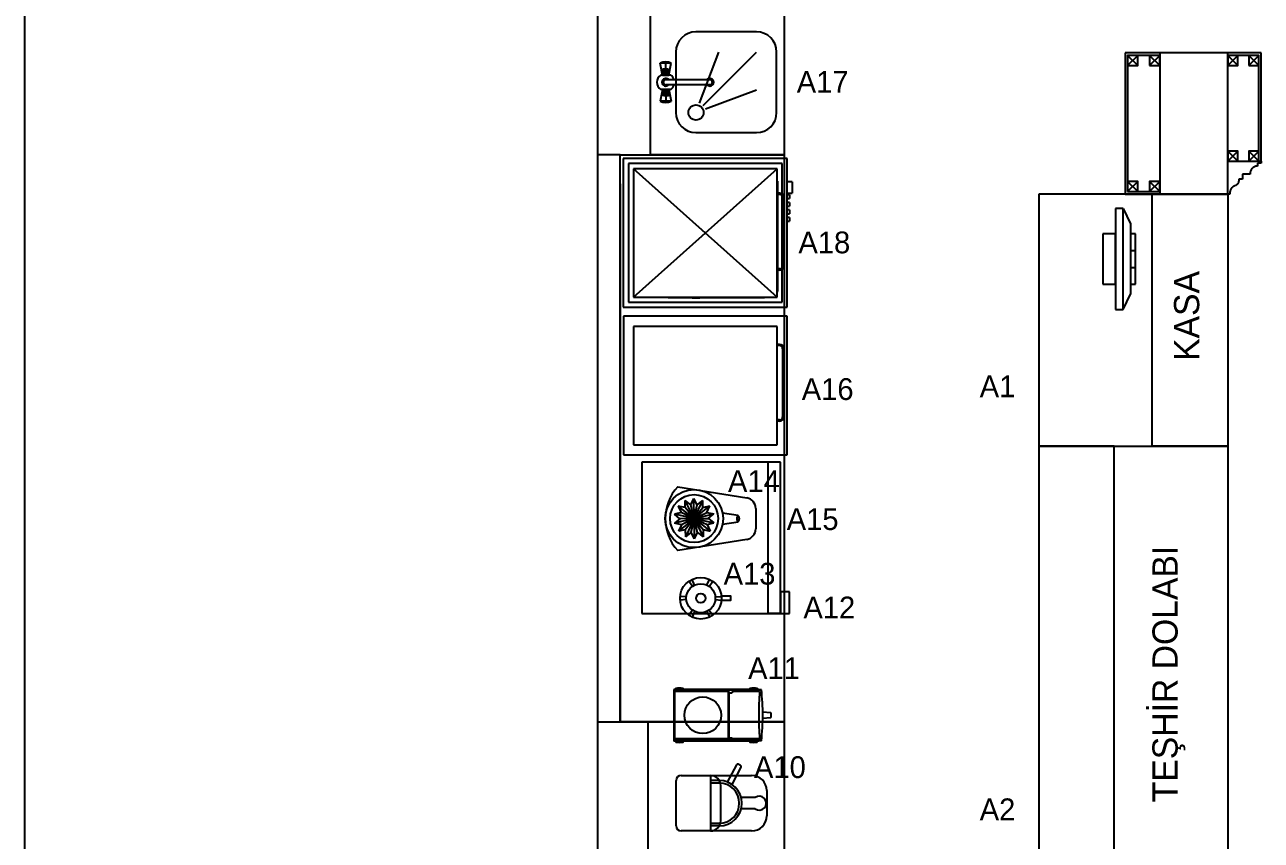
# Model space of a CAD drawing. Header units: millimetres. Extents: x 1580 to 2842, y 76 to 1709.
# Drawn here: x 1580 to 2070.6, y 911.6 to 1235.2 of the extents above; entities that cross this region are included whole.
import ezdxf
from ezdxf.enums import TextEntityAlignment as Align

# ---------------------------------------------------------------- set-up
doc = ezdxf.new("R2010")
doc.units = ezdxf.units.MM
doc.header["$LTSCALE"] = 20
doc.header["$MEASUREMENT"] = 0
for name, color, linetype in [('2D$Annotation$Sheet', 143, 'Continuous'), ('Default', 7, 'Continuous'), ('krom5', 1, 'Continuous')]:
    doc.layers.add(name, color=color, linetype=linetype)
doc.styles.add('TAKSİM', font='GOTHIC.TTF', dxfattribs={"height": 20})

# ---------------------------------------------------------------- blocks, each defined once
blk = doc.blocks.new('_U284')
at = {"color": 0, "linetype": 'ByBlock', "lineweight": -2}
for p, q in [((-0.5, -1.24), (-0.72, 1.24)), ((0.5, -1.24), (0.72, 1.24))]:
    blk.add_line(p, q, dxfattribs=at)
blk = doc.blocks.new('_U283')
at = {"layer": 'krom5', "color": 0, "linetype": 'ByBlock', "lineweight": -2}
blk.add_blockref('_U284', (2122, 1690.01), dxfattribs=at)
for p, rotation in [((2115.96, 1686.52), 59.99999999999999), ((2128.05, 1686.52), 299.9999999999999), ((2115.96, 1679.54), 120), ((2128.05, 1679.54), 239.9999999999999), ((2122, 1676.05), 180)]:
    blk.add_blockref('_U284', p, dxfattribs=dict(at, rotation=rotation))

msp = doc.modelspace()

# ---------------------------------------------------------------- linework, layer by layer
at = {"layer": '2D$Annotation$Sheet', "color": 0}
for p, q in [((1579.97, 75.55), (1579.97, 1709.45)), ((1807.29, 1239.65), (1807.29, 1183.65)), ((1828.29, 1183.65), (1828.29, 1239.65)), ((1870.31, 1232.41), (1846.31, 1232.41)), ((1838.31, 1224.41), (1838.31, 1200.41)), ((1847.71, 1204.15), (1855.31, 1224.41)), ((1849.14, 1203.24), (1870.31, 1224.41)), ((1878.31, 1200.41), (1878.31, 1224.41)), ((2030.29, 1224.05), (2016.57, 1224.05)), ((2016.57, 1224.05), (2016.57, 1168.05)), ((2017.57, 1223.05), (2021.57, 1219.05)), ((2021.57, 1223.05), (2017.57, 1219.05)), ((2030.29, 1223.05), (2017.57, 1223.05)), ((2017.57, 1223.05), (2017.57, 1169.05)), ((2026.29, 1223.05), (2030.29, 1219.05)), ((2030.29, 1223.05), (2026.29, 1219.05)), ((2057.29, 1224.05), (2030.29, 1224.05)), ((2030.29, 1224.05), (2030.29, 1168.05)), ((2057.29, 1168.05), (2057.29, 1224.05)), ((2070.6, 1224.05), (2057.29, 1224.05)), ((2057.29, 1223.05), (2061.29, 1219.05)), ((2061.29, 1223.05), (2057.29, 1219.05)), ((2069.6, 1223.05), (2057.29, 1223.05)), ((2065.6, 1223.05), (2069.6, 1219.05)), ((2069.6, 1223.05), (2065.6, 1219.05)), ((2069.6, 1181.05), (2069.6, 1223.05)), ((2070.6, 1181.05), (2070.6, 1224.05)), ((1833.02, 1215.28), (1832.1, 1219.92)), ((1836.51, 1219.92), (1832.1, 1219.92)), ((1833.51, 1215.38), (1833.01, 1217.91)), ((1834, 1215.47), (1833.68, 1218.04)), ((1834.31, 1215.28), (1834.31, 1220.45)), ((1834.62, 1215.47), (1834.94, 1218.04)), ((1835.11, 1215.38), (1835.61, 1217.91)), ((1835.6, 1215.28), (1836.51, 1219.92)), ((1836.31, 1215.28), (1832.31, 1215.28)), ((1833.02, 1215.28), (1835.6, 1215.28)), ((1851.83, 1213.41), (1834.31, 1213.41)), ((1833.02, 1209.54), (1832.1, 1204.9)), ((1836.31, 1209.54), (1832.31, 1209.54)), ((1833.51, 1209.44), (1833.01, 1206.9)), ((1833.02, 1209.54), (1835.6, 1209.54)), ((1834, 1209.34), (1833.68, 1206.78)), ((1851.83, 1211.41), (1834.31, 1211.41)), ((1834.31, 1209.54), (1834.31, 1204.37)), ((1834.62, 1209.34), (1834.94, 1206.78)), ((1835.11, 1209.44), (1835.61, 1206.9)), ((1835.6, 1209.54), (1836.51, 1204.9)), ((1850.05, 1201.81), (1870.31, 1209.41)), ((1836.51, 1204.9), (1832.1, 1204.9)), ((1846.31, 1192.41), (1870.31, 1192.41)), ((1807.29, 1183.65), (1807.29, 958.65)), ((1816.29, 1183.65), (1807.29, 1183.65)), ((1816.29, 1172.16), (1816.29, 1183.65)), ((1816.29, 1183.65), (1828.29, 1183.65)), ((2057.29, 1185.05), (2061.29, 1181.05)), ((2061.29, 1185.05), (2057.29, 1181.05)), ((2065.6, 1185.05), (2069.6, 1181.05)), ((2069.6, 1185.05), (2065.6, 1181.05)), ((1817.47, 1182.11), (1817.47, 1123.11)), ((1882.47, 1182.11), (1817.47, 1182.11)), ((1880.47, 1180.11), (1819.47, 1180.11)), ((1819.47, 1180.11), (1819.47, 1125.11)), ((1821.47, 1178.11), (1821.47, 1127.11)), ((1878.47, 1178.11), (1821.47, 1178.11)), ((1821.47, 1127.11), (1878.47, 1178.11)), ((1878.47, 1127.11), (1821.47, 1178.11)), ((1878.47, 1127.11), (1878.47, 1178.11)), ((1880.47, 1168.11), (1880.47, 1180.11)), ((1882.47, 1123.11), (1882.47, 1182.11)), ((2057.29, 1168.05), (2057.29, 1181.05)), ((2057.29, 1181.05), (2070.6, 1181.05)), ((2070.6, 1180.36), (2069.1, 1180.36)), ((2069.1, 1180.36), (2069.1, 1179.1)), ((2070.6, 1181.05), (2070.6, 1180.36)), ((1878.57, 1173.11), (1878.47, 1173.11)), ((1878.57, 1168.11), (1878.57, 1173.11)), ((1878.62, 1173.11), (1878.57, 1173.11)), ((1878.62, 1173.11), (1878.62, 1168.36)), ((1882.49, 1176.5), (1882.47, 1176.5)), ((1884.47, 1172.96), (1882.47, 1172.96)), ((1884.47, 1172.96), (1884.47, 1168.46)), ((2017.57, 1173.05), (2021.57, 1169.05)), ((2021.57, 1173.05), (2017.57, 1169.05)), ((2026.29, 1173.05), (2030.29, 1169.05)), ((2030.29, 1173.05), (2026.29, 1169.05)), ((2061.52, 1172.63), (2061.5, 1172.57)), ((2061.54, 1172.68), (2061.52, 1172.63)), ((2061.55, 1172.74), (2061.54, 1172.68)), ((2061.57, 1172.79), (2061.55, 1172.74)), ((2061.58, 1172.85), (2061.57, 1172.79)), ((2061.6, 1172.91), (2061.58, 1172.85)), ((2061.61, 1172.98), (2061.6, 1172.91)), ((2061.62, 1173.04), (2061.61, 1172.98)), ((2061.63, 1173.11), (2061.62, 1173.04)), ((2061.64, 1173.17), (2061.63, 1173.11)), ((2061.65, 1173.24), (2061.64, 1173.17)), ((2061.66, 1173.3), (2061.65, 1173.24)), ((2061.67, 1173.44), (2061.66, 1173.37)), ((2061.66, 1173.37), (2061.66, 1173.3)), ((2063.14, 1173.9), (2061.67, 1173.9)), ((2061.67, 1173.9), (2061.67, 1173.77)), ((2061.67, 1173.77), (2061.67, 1173.63)), ((2061.67, 1173.63), (2061.67, 1173.57)), ((2061.67, 1173.57), (2061.67, 1173.5)), ((2061.67, 1173.5), (2061.67, 1173.44)), ((2066.21, 1175.96), (2063.14, 1175.96)), ((2063.14, 1175.96), (2063.14, 1173.9)), ((1816.29, 1172.16), (1816.29, 958.65)), ((1878.57, 1168.11), (1878.47, 1168.11)), ((1879.57, 1168.36), (1878.57, 1168.36)), ((1879.57, 1168.32), (1878.57, 1168.32)), ((1878.57, 1129.11), (1878.57, 1168.11)), ((1879.57, 1167.9), (1878.57, 1167.9)), ((1879.57, 1167.86), (1878.57, 1167.86)), ((1879.57, 1168.36), (1879.57, 1168.32)), ((1879.57, 1167.9), (1879.57, 1167.86)), ((1882.47, 1168.46), (1884.47, 1168.46)), ((1883.37, 1167.75), (1882.47, 1167.75)), ((1883.37, 1167.75), (1883.37, 1166.25)), ((2057.29, 1168.05), (1982.29, 1168.05)), ((1982.29, 1168.05), (1982.29, 1068.05)), ((1982.29, 1168.05), (1982.29, 1068.05)), ((2016.57, 1168.05), (2030.29, 1168.05)), ((2017.57, 1169.05), (2030.29, 1169.05)), ((2027.29, 1068.05), (2027.29, 1168.05)), ((2027.29, 1168.05), (2057.29, 1168.05)), ((2030.29, 1168.05), (2043.79, 1168.05)), ((2043.79, 1168.05), (2057.29, 1168.05)), ((2058.09, 1168.05), (2057.29, 1168.05)), ((2057.29, 1168.05), (2057.29, 1068.05)), ((2058.12, 1168.49), (2058.09, 1168.05)), ((2058.13, 1168.64), (2058.12, 1168.49)), ((2058.15, 1168.79), (2058.13, 1168.64)), ((2058.18, 1168.93), (2058.15, 1168.79)), ((2058.19, 1169.01), (2058.18, 1168.93)), ((2058.21, 1169.08), (2058.19, 1169.01)), ((2058.22, 1169.15), (2058.21, 1169.08)), ((2058.24, 1169.22), (2058.22, 1169.15)), ((2058.26, 1169.28), (2058.24, 1169.22)), ((2058.27, 1169.34), (2058.26, 1169.28)), ((2058.31, 1169.47), (2058.27, 1169.34)), ((2058.35, 1169.59), (2058.31, 1169.47)), ((2058.4, 1169.71), (2058.35, 1169.59)), ((2058.45, 1169.83), (2058.4, 1169.71)), ((2058.47, 1169.89), (2058.45, 1169.83)), ((2058.5, 1169.95), (2058.47, 1169.89)), ((2058.53, 1170.02), (2058.5, 1169.95)), ((2058.56, 1170.08), (2058.53, 1170.02)), ((2058.58, 1170.11), (2058.56, 1170.08)), ((2058.59, 1170.14), (2058.58, 1170.11)), ((2058.61, 1170.16), (2058.59, 1170.14)), ((2058.63, 1170.19), (2058.61, 1170.16)), ((2058.66, 1170.24), (2058.63, 1170.19)), ((2058.69, 1170.28), (2058.66, 1170.24)), ((2058.72, 1170.32), (2058.69, 1170.28)), ((2058.75, 1170.36), (2058.72, 1170.32)), ((2058.79, 1170.4), (2058.75, 1170.36)), ((2058.82, 1170.44), (2058.79, 1170.4)), ((2058.86, 1170.48), (2058.82, 1170.44)), ((2058.9, 1170.52), (2058.86, 1170.48)), ((2058.95, 1170.57), (2058.9, 1170.52)), ((2059.01, 1170.62), (2058.95, 1170.57)), ((2059.07, 1170.67), (2059.01, 1170.62)), ((2059.13, 1170.72), (2059.07, 1170.67)), ((2059.25, 1170.81), (2059.13, 1170.72)), ((2059.37, 1170.9), (2059.25, 1170.81)), ((2059.48, 1170.98), (2059.37, 1170.9)), ((2059.6, 1171.06), (2059.48, 1170.98)), ((2059.66, 1171.1), (2059.6, 1171.06)), ((2059.72, 1171.13), (2059.66, 1171.1)), ((2059.78, 1171.17), (2059.72, 1171.13)), ((2059.85, 1171.2), (2059.78, 1171.17)), ((2059.92, 1171.24), (2059.85, 1171.2)), ((2060, 1171.28), (2059.92, 1171.24)), ((2060.47, 1171.48), (2060, 1171.28)), ((2060.53, 1171.52), (2060.47, 1171.48)), ((2060.6, 1171.55), (2060.53, 1171.52)), ((2060.66, 1171.58), (2060.6, 1171.55)), ((2060.72, 1171.62), (2060.66, 1171.58)), ((2060.76, 1171.64), (2060.72, 1171.62)), ((2060.79, 1171.66), (2060.76, 1171.64)), ((2060.82, 1171.68), (2060.79, 1171.66)), ((2060.86, 1171.71), (2060.82, 1171.68)), ((2060.89, 1171.73), (2060.86, 1171.71)), ((2060.92, 1171.75), (2060.89, 1171.73)), ((2060.95, 1171.78), (2060.92, 1171.75)), ((2060.98, 1171.8), (2060.95, 1171.78)), ((2061.01, 1171.83), (2060.98, 1171.8)), ((2061.04, 1171.85), (2061.01, 1171.83)), ((2061.07, 1171.88), (2061.04, 1171.85)), ((2061.09, 1171.91), (2061.07, 1171.88)), ((2061.12, 1171.94), (2061.09, 1171.91)), ((2061.15, 1171.96), (2061.12, 1171.94)), ((2061.17, 1171.99), (2061.15, 1171.96)), ((2061.2, 1172.02), (2061.17, 1171.99)), ((2061.22, 1172.04), (2061.2, 1172.02)), ((2061.23, 1172.07), (2061.22, 1172.04)), ((2061.25, 1172.09), (2061.23, 1172.07)), ((2061.27, 1172.11), (2061.25, 1172.09)), ((2061.28, 1172.14), (2061.27, 1172.11)), ((2061.3, 1172.16), (2061.28, 1172.14)), ((2061.33, 1172.21), (2061.3, 1172.16)), ((2061.36, 1172.26), (2061.33, 1172.21)), ((2061.39, 1172.31), (2061.36, 1172.26)), ((2061.41, 1172.36), (2061.39, 1172.31)), ((2061.44, 1172.42), (2061.41, 1172.36)), ((2061.46, 1172.47), (2061.44, 1172.42)), ((2061.48, 1172.52), (2061.46, 1172.47)), ((2061.5, 1172.57), (2061.48, 1172.52)), ((1880.47, 1138.74), (1880.47, 1167.48)), ((1880.86, 1166.61), (1880.82, 1166.61)), ((1880.82, 1166.61), (1880.82, 1139.61)), ((1880.86, 1166.61), (1880.86, 1139.61)), ((1881.28, 1166.61), (1881.28, 1139.61)), ((1881.32, 1166.61), (1881.28, 1166.61)), ((1881.32, 1166.61), (1881.32, 1139.61)), ((1882.47, 1166.25), (1883.37, 1166.25)), ((1883.37, 1164.75), (1882.47, 1164.75)), ((1882.47, 1163.25), (1883.37, 1163.25)), ((1883.37, 1164.75), (1883.37, 1163.25)), ((1883.37, 1161.75), (1882.47, 1161.75)), ((1882.47, 1160.25), (1883.37, 1160.25)), ((1882.47, 1159.5), (1882.49, 1159.5)), ((1883.37, 1158.75), (1882.47, 1158.75)), ((1883.37, 1161.75), (1883.37, 1160.25)), ((1883.37, 1158.75), (1883.37, 1157.25)), ((2015.74, 1162.26), (2012.74, 1162.26)), ((2012.74, 1162.26), (2012.74, 1122.26)), ((2015.74, 1162.26), (2018.74, 1156.26)), ((2015.74, 1122.26), (2015.74, 1162.26)), ((1882.47, 1157.25), (1883.37, 1157.25)), ((2018.74, 1156.26), (2018.74, 1128.26)), ((2012.74, 1152.26), (2007.74, 1152.26)), ((2007.74, 1152.26), (2007.74, 1132.26)), ((2012.74, 1132.26), (2012.74, 1152.26)), ((2020.74, 1152.26), (2018.74, 1152.26)), ((2018.74, 1152.26), (2018.74, 1132.26)), ((2020.74, 1132.26), (2020.74, 1152.26)), ((2018.74, 1145.59), (2020.74, 1145.59)), ((1879.57, 1138.36), (1878.62, 1138.36)), ((1879.57, 1138.32), (1878.62, 1138.32)), ((1879.57, 1138.32), (1879.57, 1138.36)), ((1880.86, 1139.61), (1880.82, 1139.61)), ((1881.32, 1139.61), (1881.28, 1139.61)), ((2018.74, 1138.92), (2020.74, 1138.92)), ((1879.57, 1137.9), (1878.62, 1137.9)), ((1879.57, 1137.86), (1878.62, 1137.86)), ((1879.57, 1137.86), (1879.57, 1137.9)), ((1880.47, 1125.11), (1880.47, 1138.11)), ((1878.57, 1132.11), (1878.47, 1132.11)), ((1878.57, 1129.11), (1878.47, 1129.11)), ((1878.57, 1132.11), (1878.57, 1129.11)), ((1878.62, 1129.57), (1878.57, 1129.57)), ((2007.74, 1132.26), (2012.74, 1132.26)), ((2018.74, 1132.26), (2020.74, 1132.26)), ((1819.47, 1125.11), (1880.47, 1125.11)), ((1821.47, 1127.11), (1878.47, 1127.11)), ((1833.47, 1127.01), (1833.47, 1127.11)), ((1834.97, 1127.01), (1833.47, 1127.01)), ((1834.97, 1127.01), (1834.97, 1127.11)), ((1867.47, 1127.01), (1834.97, 1127.01)), ((1835.23, 1126.91), (1835.23, 1127.01)), ((1867.47, 1127.01), (1867.47, 1127.11)), ((1873.47, 1127.01), (1867.47, 1127.01)), ((1873.47, 1127.01), (1873.47, 1127.11)), ((1873.47, 1126.91), (1873.47, 1127.01)), ((2015.74, 1122.26), (2018.74, 1128.26)), ((1817.47, 1123.11), (1882.47, 1123.11)), ((1882.51, 1119.56), (1817.51, 1119.56)), ((1817.51, 1119.56), (1817.51, 1064.56)), ((1882.51, 1064.56), (1882.51, 1119.56)), ((2012.74, 1122.26), (2015.74, 1122.26)), ((1878.51, 1115.56), (1821.51, 1115.56)), ((1821.51, 1115.56), (1821.51, 1068.56)), ((1878.51, 1068.56), (1878.51, 1115.56)), ((1882.52, 1113.95), (1882.51, 1113.95)), ((1879.45, 1108.42), (1878.45, 1108.42)), ((1879.45, 1108.38), (1878.45, 1108.38)), ((1879.45, 1107.96), (1878.45, 1107.96)), ((1879.45, 1107.92), (1878.45, 1107.92)), ((1879.45, 1108.42), (1879.45, 1108.38)), ((1879.45, 1107.96), (1879.45, 1107.92)), ((1880.7, 1106.67), (1880.7, 1079.67)), ((1880.74, 1106.67), (1880.7, 1106.67)), ((1880.74, 1106.67), (1880.74, 1079.67)), ((1881.2, 1106.67), (1881.16, 1106.67)), ((1881.16, 1106.67), (1881.16, 1079.67)), ((1881.2, 1106.67), (1881.2, 1079.67)), ((1882.35, 1099.56), (1882.36, 1099.56)), ((1880.74, 1079.67), (1880.7, 1079.67)), ((1881.2, 1079.67), (1881.16, 1079.67)), ((1879.45, 1078.42), (1878.5, 1078.42)), ((1879.45, 1078.38), (1878.5, 1078.38)), ((1879.45, 1077.96), (1878.5, 1077.96)), ((1879.45, 1077.92), (1878.5, 1077.92)), ((1879.45, 1078.38), (1879.45, 1078.42)), ((1879.45, 1077.92), (1879.45, 1077.96)), ((1821.51, 1068.56), (1878.51, 1068.56)), ((1982.29, 1068.05), (1982.29, 712.95)), ((2012.29, 1068.05), (1982.29, 1068.05)), ((1982.29, 1068.05), (2057.29, 1068.05)), ((2012.29, 712.95), (2012.29, 1068.05)), ((2057.29, 1068.05), (2027.29, 1068.05)), ((2057.29, 1068.05), (2057.29, 712.95)), ((1817.51, 1064.56), (1882.51, 1064.56)), ((1824.8, 1061.63), (1824.8, 1001.63)), ((1879.8, 1061.63), (1824.8, 1061.63)), ((1875.01, 1001.63), (1875.01, 1061.63)), ((1879.8, 1001.63), (1879.8, 1061.63)), ((1839.1, 1051.91), (1866.54, 1047.48)), ((1842.03, 1043.65), (1842.06, 1046.45)), ((1844.28, 1044.75), (1842.06, 1046.45)), ((1845.58, 1039.26), (1842.06, 1046.45)), ((1844.28, 1044.75), (1845.52, 1047.26)), ((1846.79, 1044.77), (1845.52, 1047.26)), ((1845.58, 1039.26), (1845.52, 1047.26)), ((1845.58, 1039.26), (1848.99, 1046.5)), ((1846.79, 1044.77), (1848.99, 1046.5)), ((1849.05, 1043.7), (1848.99, 1046.5)), ((1845.58, 1039.26), (1837.77, 1041)), ((1840.5, 1041.68), (1837.78, 1041.03)), ((1839.94, 1039.24), (1837.78, 1041.03)), ((1842.03, 1043.65), (1839.29, 1044.21)), ((1845.58, 1039.26), (1839.29, 1044.21)), ((1840.5, 1041.68), (1839.33, 1044.23)), ((1845.58, 1039.26), (1840.48, 1041.68)), ((1845.58, 1039.26), (1840.48, 1041.68)), ((1845.58, 1039.26), (1842.03, 1043.65)), ((1845.58, 1039.26), (1842.03, 1043.65)), ((1845.58, 1039.26), (1844.28, 1044.75)), ((1845.58, 1039.26), (1844.28, 1044.75)), ((1845.58, 1039.26), (1846.79, 1044.77)), ((1845.58, 1039.26), (1846.79, 1044.77)), ((1845.58, 1039.26), (1851.79, 1044.31)), ((1845.58, 1039.26), (1849.05, 1043.7)), ((1845.58, 1039.26), (1849.05, 1043.7)), ((1845.58, 1039.26), (1850.64, 1041.76)), ((1845.58, 1039.26), (1850.64, 1041.76)), ((1845.58, 1039.26), (1853.36, 1041.12)), ((1849.05, 1043.7), (1851.79, 1044.31)), ((1850.64, 1041.76), (1851.79, 1044.31)), ((1850.64, 1041.76), (1853.36, 1041.12)), ((1851.2, 1039.33), (1853.33, 1041.15)), ((1863, 1040.56), (1856.88, 1041.43)), ((1869.99, 1043.31), (1869.99, 1035.21)), ((1845.58, 1039.26), (1837.78, 1037.45)), ((1839.94, 1039.24), (1837.78, 1037.45)), ((1840.5, 1036.8), (1837.78, 1037.45)), ((1845.58, 1039.26), (1839.33, 1034.25)), ((1840.5, 1036.8), (1839.33, 1034.25)), ((1845.58, 1039.26), (1839.94, 1039.24)), ((1845.58, 1039.26), (1839.94, 1039.24)), ((1845.58, 1039.26), (1840.5, 1036.8)), ((1845.58, 1039.26), (1840.5, 1036.8)), ((1845.58, 1039.26), (1842.07, 1034.84)), ((1845.58, 1039.26), (1842.07, 1034.84)), ((1845.58, 1039.26), (1842.11, 1032.04)), ((1845.58, 1039.26), (1844.32, 1033.76)), ((1845.58, 1039.26), (1844.32, 1033.76)), ((1845.58, 1039.26), (1851.22, 1039.32)), ((1845.58, 1039.26), (1849.15, 1034.89)), ((1845.58, 1039.26), (1849.15, 1032.09)), ((1845.58, 1039.26), (1850.69, 1036.87)), ((1845.58, 1039.26), (1853.4, 1037.57)), ((1845.58, 1039.26), (1849.15, 1034.89)), ((1845.58, 1039.26), (1850.69, 1036.87)), ((1845.58, 1039.26), (1851.9, 1034.35)), ((1845.58, 1039.26), (1846.83, 1033.76)), ((1845.58, 1039.26), (1845.58, 1031.25)), ((1850.69, 1036.87), (1853.4, 1037.57)), ((1850.69, 1036.87), (1851.9, 1034.35)), ((1851.22, 1039.32), (1853.4, 1037.57)), ((1856.88, 1037.08), (1863, 1037.95)), ((1866.54, 1031.03), (1839.1, 1026.6)), ((1842.07, 1034.84), (1839.33, 1034.25)), ((1842.07, 1034.84), (1842.11, 1032.04)), ((1844.32, 1033.76), (1842.11, 1032.04)), ((1844.32, 1033.76), (1845.58, 1031.25)), ((1846.83, 1033.76), (1845.58, 1031.25)), ((1846.91, 1033.77), (1849.15, 1032.09)), ((1849.15, 1034.89), (1849.15, 1032.09)), ((1849.15, 1034.89), (1851.9, 1034.35)), ((1879.8, 1010.28), (1879.8, 1001.63)), ((1883.36, 1010.28), (1879.8, 1010.28)), ((1883.36, 1001.63), (1883.36, 1010.28)), ((1824.8, 1001.63), (1879.8, 1001.63)), ((1879.8, 1001.63), (1875.01, 1001.63)), ((1879.8, 1001.63), (1883.36, 1001.63)), ((1837.5, 971.51), (1837.5, 950.99)), ((1845.6, 971.51), (1837.5, 971.51)), ((1838.23, 971.76), (1838.23, 971.8)), ((1838.23, 971.76), (1838.23, 971.51)), ((1838.68, 971.62), (1838.68, 971.51)), ((1840.79, 971.62), (1840.79, 971.51)), ((1841.23, 971.8), (1841.23, 971.51)), ((1871.22, 971.51), (1845.6, 971.51)), ((1867.65, 971.76), (1867.65, 971.8)), ((1867.65, 971.76), (1867.65, 971.51)), ((1868.1, 971.62), (1868.1, 971.51)), ((1870.21, 971.62), (1870.21, 971.51)), ((1870.65, 971.8), (1870.65, 971.51)), ((1871.22, 971.51), (1871.22, 971.35)), ((1837.72, 971.35), (1837.72, 951.15)), ((1845.59, 971.35), (1837.72, 971.35)), ((1845.57, 971.2), (1837.77, 971.2)), ((1845.54, 970.65), (1837.77, 970.65)), ((1859.07, 970.65), (1845.54, 970.65)), ((1872.27, 971.2), (1845.57, 971.2)), ((1872.25, 971.35), (1845.59, 971.35)), ((1859.07, 970.65), (1859.07, 951.85)), ((1859.27, 971.2), (1859.27, 970.15)), ((1859.27, 970.15), (1860.67, 970.15)), ((1859.47, 952.35), (1859.47, 970.15)), ((1871.54, 970.65), (1860.67, 970.65)), ((1860.67, 970.65), (1860.67, 970.15)), ((1875.81, 962.26), (1872.8, 962.49)), ((1876, 962.06), (1876, 960.43)), ((1807.29, 958.65), (1827.29, 958.65)), ((1807.29, 958.65), (1807.29, 906.65)), ((1827.29, 906.65), (1827.29, 958.65)), ((1875.81, 960.23), (1872.8, 960)), ((1859.07, 951.85), (1837.77, 951.85)), ((1859.27, 951.3), (1859.27, 952.35)), ((1859.27, 952.35), (1860.67, 952.35)), ((1860.67, 951.85), (1860.67, 952.35)), ((1871.54, 951.85), (1860.67, 951.85)), ((1845.6, 950.99), (1837.5, 950.99)), ((1872.25, 951.15), (1837.72, 951.15)), ((1845.59, 951.15), (1837.72, 951.15)), ((1872.27, 951.3), (1837.77, 951.3)), ((1838.23, 950.74), (1838.23, 950.99)), ((1838.23, 950.74), (1838.23, 950.7)), ((1838.68, 950.87), (1838.68, 950.99)), ((1840.79, 950.87), (1840.79, 950.99)), ((1841.23, 950.7), (1841.23, 950.99)), ((1871.22, 950.99), (1845.6, 950.99)), ((1867.65, 950.74), (1867.65, 950.99)), ((1867.65, 950.74), (1867.65, 950.7)), ((1868.1, 950.87), (1868.1, 950.99)), ((1870.21, 950.87), (1870.21, 950.99)), ((1870.65, 950.7), (1870.65, 950.99)), ((1871.22, 951.15), (1871.22, 950.99)), ((1871.22, 950.99), (1871.22, 951.15)), ((1840.4, 937.35), (1868.4, 937.35)), ((1852.12, 937.35), (1852.12, 915.35)), ((1862.34, 941.62), (1858.72, 934.75)), ((1860.61, 933.75), (1864.23, 940.62)), ((1864.02, 941.29), (1863.01, 941.82)), ((1838.4, 917.35), (1838.4, 935.35)), ((1855.5, 935.35), (1852.12, 935.35)), ((1855.5, 934.35), (1852.12, 934.35)), ((1856.12, 919.35), (1856.12, 933.35)), ((1869.74, 928.58), (1864.22, 928.58)), ((1874.4, 931.35), (1874.4, 921.35)), ((1869.74, 924.12), (1864.22, 924.12)), ((1855.5, 918.35), (1852.12, 918.35)), ((1868.4, 915.35), (1840.4, 915.35)), ((1855.5, 917.35), (1852.12, 917.35))]:
    msp.add_line(p, q, dxfattribs=at)
for points in [[(2017.57, 1219.05), (2021.57, 1219.05), (2021.57, 1223.05), (2017.57, 1223.05)], [(2026.29, 1219.05), (2030.29, 1219.05), (2030.29, 1223.05), (2026.29, 1223.05)], [(2057.29, 1219.05), (2061.29, 1219.05), (2061.29, 1223.05), (2057.29, 1223.05)], [(2065.6, 1219.05), (2069.6, 1219.05), (2069.6, 1223.05), (2065.6, 1223.05)], [(2057.29, 1181.05), (2061.29, 1181.05), (2061.29, 1185.05), (2057.29, 1185.05)], [(2065.6, 1181.05), (2069.6, 1181.05), (2069.6, 1185.05), (2065.6, 1185.05)], [(2017.57, 1169.05), (2021.57, 1169.05), (2021.57, 1173.05), (2017.57, 1173.05)], [(2026.29, 1169.05), (2030.29, 1169.05), (2030.29, 1173.05), (2026.29, 1173.05)]]:
    msp.add_lwpolyline(points, close=True, dxfattribs=at)
msp.add_lwpolyline([(1856.41, 1008.62), (1860, 1008.62), (1860, 1006.72), (1856.41, 1006.72)], dxfattribs=at)
for points in [[(1878.62, 1167.86, 0), (1878.62, 1158.66, 0), (1878.62, 1159.27, 0), (1878.62, 1129.57, 0)], [(1873.47, 1126.91, 0), (1844.83, 1126.91, 0), (1847.77, 1126.91, 0), (1835.23, 1126.91, 0)]]:
    msp.add_polyline3d(points, dxfattribs=at)
for centre, radius in [((1846.31, 1200.41), 3), ((1845.58, 1039.26), 11.51), ((1845.58, 1039.26), 9.52), ((1845.58, 1039.26), 9.52), ((1848.22, 1007.67), 8.25), ((1848.22, 1007.67), 5.76), ((1848.22, 1007.67), 1.88), ((1848.99, 961.25), 7.28)]:
    msp.add_circle(centre, radius, dxfattribs=at)
for centre, radius, start, end in [((1846.31, 1224.41), 8, 90, 180), ((1870.31, 1224.41), 8, 0, 90), ((1834.31, 1215.59), 4.86, 63.0188, 116.9812), ((1834.31, 1212.41), 3.5, 124.8499, 235.1501), ((1834.31, 1212.41), 1.5, 41.8103, 318.1897), ((1834.31, 1212.41), 1, 90, 270), ((1834.31, 1212.41), 3.5, 16.6015, 55.1501), ((1851.83, 1212.41), 1.5, 221.8103, 138.1897), ((1851.83, 1212.41), 1, 270, 90), ((1834.31, 1212.41), 3.5, 304.8499, 343.3985), ((1834.31, 1209.23), 4.86, 243.0188, 296.9812), ((1846.31, 1200.41), 8, 180, 270), ((1870.31, 1200.41), 8, 270, 0), ((2069.04, 1176.25), 2.85, 88.9172, 185.8917), ((1879.57, 1166.61), 1.75, 0, 90), ((1879.57, 1166.61), 1.71, 0, 90), ((1879.57, 1166.61), 1.29, 0, 90), ((1879.57, 1166.61), 1.25, 0, 90), ((1879.57, 1139.61), 1.29, 270, 0), ((1879.57, 1139.61), 1.25, 270, 0), ((1879.57, 1139.61), 1.71, 270, 0), ((1879.57, 1139.61), 1.75, 270, 0), ((1879.45, 1106.67), 1.75, 0, 90), ((1879.45, 1106.67), 1.71, 0, 90), ((1879.45, 1106.67), 1.29, 0, 90), ((1879.45, 1106.67), 1.25, 0, 90), ((1879.45, 1079.67), 1.75, 270, 0), ((1879.45, 1079.67), 1.71, 270, 0), ((1879.45, 1079.67), 1.25, 270, 0), ((1879.45, 1079.67), 1.29, 270, 0), ((1852.7, 1039.26), 18.58, 137.042, 222.958), ((1865.74, 1043.31), 4.25, 0, 79.0625), ((1864.27, 1039.26), 1.82, 134.1969, 225.8031), ((1861.72, 1039.26), 1.82, 314.1969, 45.8031), ((1865.74, 1035.21), 4.25, 280.9375, 0), ((1838.33, 971.8), 0.1, 98.9649, 180), ((1839.73, 962.92), 9.08, 81.0351, 98.9649), ((1839.73, 966.67), 5.06, 77.9417, 102.0583), ((1841.13, 971.8), 0.1, 0, 81.0351), ((1867.75, 971.8), 0.1, 98.9649, 180), ((1869.15, 962.92), 9.08, 81.0351, 98.9649), ((1869.15, 966.67), 5.06, 77.9417, 102.0583), ((1870.55, 971.8), 0.1, 0, 81.0351), ((1966.34, 963.25), 95.09, 175.5364, 181.2052), ((1777.54, 961.25), 95.26, 0, 6.0866), ((1872.64, 960.5), 2, 85.6385, 86.029), ((1875.8, 962.06), 0.2, 0, 85.6385), ((1966.34, 959.25), 95.09, 178.7948, 184.4636), ((1777.54, 961.25), 95.26, 353.9134, 0), ((1872.64, 962), 2, 273.971, 274.3615), ((1875.8, 960.43), 0.2, 274.3615, 0), ((1838.33, 950.7), 0.1, 180, 261.0351), ((1839.73, 959.57), 9.08, 261.0351, 278.9649), ((1839.73, 955.82), 5.06, 257.9417, 282.0583), ((1841.13, 950.7), 0.1, 278.9649, 0), ((1867.75, 950.7), 0.1, 180, 261.0351), ((1869.15, 959.57), 9.08, 261.0351, 278.9649), ((1869.15, 955.82), 5.06, 257.9417, 282.0583), ((1870.55, 950.7), 0.1, 278.9649, 0), ((1840.4, 935.35), 2, 90, 180), ((1852.12, 933.35), 4, 0, 90), ((1862.78, 941.38), 0.5, 62.1973, 152.1973), ((1863.79, 940.85), 0.5, 332.1973, 62.1973), ((1868.4, 931.35), 6, 0, 90), ((1855.5, 926.35), 9, 270, 90), ((1855.5, 926.35), 8, 270, 90), ((1871.4, 926.35), 2.78, 233.3332, 126.6668), ((1852.12, 919.35), 4, 270, 0), ((1868.4, 921.35), 6, 270, 360), ((1840.4, 917.35), 2, 180, 270)]:
    msp.add_arc(centre, radius, start, end, dxfattribs=at)
at = {"layer": 'Default'}
for points in [[(1881.29, 1183.65), (1828.29, 1183.65), (1828.29, 1239.65), (1817.29, 1239.65), (1817.29, 1294.05), (1881.29, 1294.05)], [(1816.29, 1183.65), (1881.29, 1183.65), (1881.29, 958.65), (1816.29, 958.65)], [(1827.29, 958.65), (1881.29, 958.65), (1881.29, 846.9), (1817.29, 846.9), (1817.29, 906.6), (1827.29, 906.65)]]:
    msp.add_lwpolyline(points, close=True, dxfattribs=at)

# ---------------------------------------------------------------- block references
at = {"layer": '2D$Annotation$Sheet', "color": 0, "rotation": 270}
msp.add_blockref('_U283', (165.19, 3129.67), dxfattribs=at)

# ---------------------------------------------------------------- texts
at = {"style": 'TAKSİM'}
for s, p in [('A17', (1896.56, 1208.25)), ('A18', (1897.23, 1144.54)), ('A16', (1898.55, 1086.34)), ('A1', (1965.95, 1087.45)), ('A14', (1869.28, 1049.84)), ('A15', (1892.59, 1034.75)), ('A13', (1867.56, 1013.09)), ('A12', (1899.21, 999.69)), ('A11', (1877.26, 975.6)), ('A10', (1879.6, 936.34)), ('A2', (1965.95, 919.6))]:
    msp.add_text(s, height=8.64, dxfattribs=at).set_placement(p, align=Align.CENTER)
at = {"layer": '2D$Annotation$Sheet', "color": 0}
for s, p in [('KASA', (2045.98, 1101.84)), ('TEŞHİR DOLABI', (2037.41, 926.71))]:
    msp.add_text(s, height=10, rotation=90, dxfattribs=at).set_placement(p)

doc.saveas('drawing.dxf')
